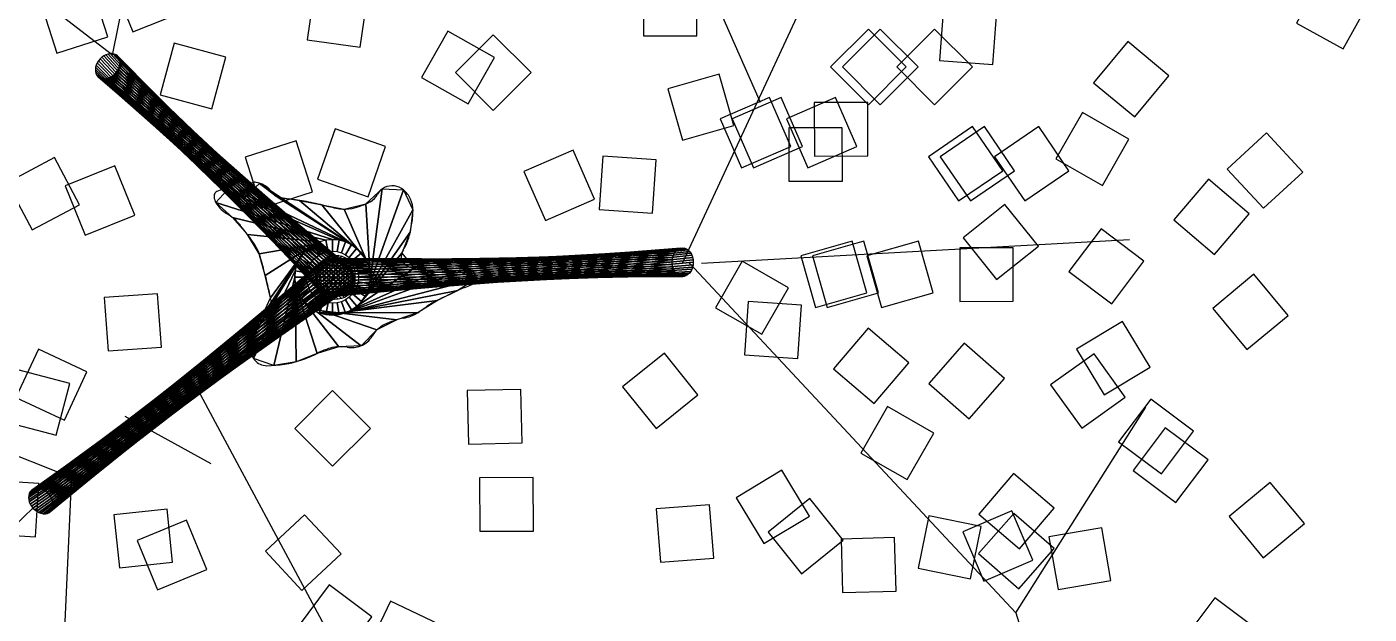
# Model space of a CAD drawing. Extents: x 41.89 to 46.57, y 11.47 to 19.19.
# Drawn here: x 45.384 to 46.353, y 17.285 to 17.71 of the extents above; entities that cross this region are included whole.
import ezdxf

# ---------------------------------------------------------------- set-up
doc = ezdxf.new("R2010")
doc.units = 0
doc.header["$LTSCALE"] = 3
doc.header["$MEASUREMENT"] = 0
doc.layers.get('0').update_dxf_attribs({"linetype": 'CONTINUOUS'})

msp = doc.modelspace()

# ---------------------------------------------------------------- linework, layer by layer
at = {"extrusion": (6.99446e-33, -1, -1.83772e-16)}
for p, q in [((45.4455, 17.68952, 0.97338), (45.53771, 18.15401, 1.2244)), ((45.4455, 17.68952, 0.96142), (45.17056, 17.90128, 1.16976)), ((45.87071, 17.53925, 0.74113), (46.1798, 17.55632, 0.95118))]:
    msp.add_line(p, q, dxfattribs=at)
for p, q in [((45.85705, 17.53925, 0.74455), (46.02952, 17.91152, 0.97167)), ((45.9134, 17.65537, 0.81115), (45.80411, 17.90298, 0.81115)), ((45.86217, 17.53925, 0.74455), (46.09783, 17.28651, 0.97167)), ((45.60602, 17.529, 0.44229), (45.40046, 17.35959, 0.68305)), ((45.41072, 17.38618, 0.67283), (45.19789, 17.47094, 0.81969)), ((45.50356, 17.45386, 0.54646), (45.62822, 17.22162, 0.58061)), ((46.09783, 17.28651, 0.97167), (46.19175, 17.43508, 1.05364)), ((45.41585, 17.38618, 0.67283), (45.40211, 17.09354, 0.82652)), ((45.10226, 17.08671, 1.03998), (45.38915, 17.36336, 0.68307)), ((46.09783, 17.28651, 0.97167), (46.14394, 17.13624, 1.02973))]:
    msp.add_line(p, q)
at = {"extrusion": (1, 0, 0)}
msp.add_line((45.51661, 17.3941, 0.69502), (45.45449, 17.42825, 1.12707), dxfattribs=at)
msp.add_circle((45.60431, 17.529, 0.09563), 0.02732)
at = {"extrusion": (0.668965, 4.71754e-17, 0.743294)}
msp.add_circle((17.53987, -33.58619, 31.23153), 0.01025, dxfattribs=at)
for centre, radius, start, end in [((45.54999, 17.59056), 0.00789, 135, 154.99014), ((45.54795, 17.59259), 0.00501, 109.83558, 135), ((45.54807, 17.59228), 0.00535, 78.69007, 109.83558), ((45.54454, 17.57467), 0.0233, 63.91443, 78.69007), ((45.52441, 17.58732), 0.00567, 165.15341, 194.03624), ((45.52231, 17.58787), 0.0035, 116.56505, 165.15341), ((45.52576, 17.58097), 0.01121, 90, 116.56505), ((45.52576, 17.58579), 0.0064, 38.50471, 90), ((45.5364, 17.59426), 0.00721, 218.50471, 266.82492), ((45.53696, 17.60425), 0.01722, 266.82492, 284.03624), ((45.54044, 17.59031), 0.00284, 284.03624, 327.23602), ((45.54557, 17.59262), 0.00301, 154.99014, 208.64781), ((45.54086, 17.59004), 0.00235, 327.23602, 28.64781), ((45.54878, 17.58332), 0.01367, 31.08445, 63.91443), ((45.56671, 17.59413), 0.00726, 211.08445, 256.70049), ((45.58168, 17.65749), 0.07236, 256.70049, 262.79206), ((45.62602, 17.59437), 0.01211, 297.61361, 333.72707), ((45.64629, 17.58437), 0.01049, 114.83287, 153.72707), ((45.64735, 17.58208), 0.01302, 82.87498, 114.83287), ((45.64736, 17.58213), 0.01296, 50.84368, 82.87498), ((45.64422, 17.57828), 0.01793, 23.96249, 50.84368), ((45.53196, 17.5892), 0.01345, 194.03624, 212.68261), ((45.53859, 17.59346), 0.02133, 212.68261, 239.71509), ((45.54631, 17.3778), 0.20955, 79.21343, 82.79206), ((45.53609, 17.32416), 0.26415, 76.2545, 79.21343), ((45.63828, 17.74192), 0.16592, 256.2545, 259.98822), ((45.61335, 17.60072), 0.02254, 259.98822, 282.99462), ((45.60597, 17.63271), 0.05537, 282.99462, 297.61361), ((45.64182, 17.57722), 0.02055, 358.88463, 23.96249), ((45.59312, 17.57817), 0.06927, 350.53768, 358.88463), ((45.5095, 17.54365), 0.03635, 39.08917, 59.71509), ((45.38552, 17.44293), 0.19608, 33.69007, 39.08917), ((45.58384, 17.57971), 0.07867, 342.70633, 350.53768), ((45.53005, 17.53929), 0.02238, 17.66071, 33.69007), ((45.66383, 17.54337), 0.01004, 146.6173, 174.3056), ((45.63093, 17.56505), 0.02935, 326.6173, 342.70633), ((45.42195, 17.50487), 0.13582, 15.25512, 17.66071), ((44.78881, 17.3322), 0.79209, 14.25904, 15.25512), ((45.66041, 17.54372), 0.0066, 174.3056, 198.43495), ((45.66041, 17.54372), 0.00661, 198.43495, 222.5541), ((45.66259, 17.54572), 0.00957, 222.5541, 249.44395), ((45.67728, 17.58489), 0.0514, 249.44395, 260.95958), ((45.68849, 17.65532), 0.12272, 260.95958, 265.23636), ((45.69413, 17.72307), 0.1907, 265.23636, 268.66686), ((45.69023, 17.55527), 0.02286, 268.66686, 288.58912), ((45.70152, 17.52169), 0.01257, 81.60641, 108.58912), ((45.70256, 17.52872), 0.00546, 9.46232, 81.60641), ((45.70257, 17.52872), 0.00545, 297.21706, 9.46232), ((45.20225, 17.43727), 0.36551, 12.52881, 14.25904), ((46.40284, 16.06577), 1.61706, 116.0338, 116.56505), ((45.72174, 17.46014), 0.06523, 109.82315, 116.0338), ((45.68401, 17.56483), 0.04604, 289.82315, 297.21706), ((45.55149, 17.51067), 0.00852, 309.13407, 8.47439), ((45.49405, 17.50211), 0.06659, 8.47439, 12.52881), ((45.69133, 17.48206), 0.03204, 118.50804, 126.83372), ((45.73374, 17.40398), 0.1209, 116.56505, 118.50804), ((45.57491, 17.48188), 0.02859, 129.13407, 160.48954), ((45.66533, 17.44765), 0.0527, 100.58873, 116.42366), ((45.65022, 17.52852), 0.02957, 280.58873, 301.7835), ((45.61998, 17.57732), 0.08698, 301.7835, 306.83372), ((45.64124, 17.45838), 0.09897, 160.48954, 165.96376), ((45.65135, 17.47579), 0.02128, 116.42366, 150.06836), ((45.56859, 17.47654), 0.02408, 165.96376, 177.07427), ((45.61909, 17.49436), 0.01594, 290.99704, 330.06836), ((45.55384, 17.4773), 0.00931, 177.07427, 201.80141), ((45.5609, 17.48012), 0.01691, 201.80141, 220.07927), ((45.55725, 17.54305), 0.07789, 288.61338, 297.92257), ((45.61459, 17.43486), 0.04455, 105.60318, 117.92257), ((45.61023, 17.45045), 0.02837, 80.75636, 105.60318), ((45.61789, 17.49749), 0.0193, 260.75636, 290.99704), ((45.55685, 17.47672), 0.01162, 220.07927, 270), ((45.55685, 17.54423), 0.07914, 270, 288.61338)]:
    msp.add_arc(centre, radius, start, end)
for points in [[(45.49602, 17.72073, 1.41054), (45.48156, 17.75657, 1.38322), (45.44573, 17.74211, 1.3559), (45.46018, 17.70628, 1.38322)], [(45.82881, 17.70346, 1.10999), (45.86745, 17.70353, 1.08267), (45.86738, 17.74217, 1.05534), (45.82874, 17.7421, 1.08267)], [(46.3005, 17.71278, 0.99387), (46.33434, 17.69412, 0.96655), (46.353, 17.72795, 0.93922), (46.31917, 17.74661, 0.96655)], [(45.44206, 17.70279, 0.93068), (45.43024, 17.73958, 0.90336), (45.39345, 17.72776, 0.87604), (45.40527, 17.69097, 0.90336)], [(45.62437, 17.69521, 1.43616), (45.62972, 17.73348, 1.40883), (45.59146, 17.73883, 1.38151), (45.5861, 17.70057, 1.40883)], [(46.04273, 17.68556, 0.74967), (46.08128, 17.68283, 0.72235), (46.08401, 17.72137, 0.69502), (46.04546, 17.7241, 0.72235)], [(45.70231, 17.65429, 1.47543), (45.72131, 17.68794, 1.44811), (45.68766, 17.70693, 1.42079), (45.66866, 17.67328, 1.44811)], [(45.72043, 17.6496, 1.43616), (45.74776, 17.67692, 1.40883), (45.72043, 17.70425, 1.38151), (45.69311, 17.67692, 1.40883)], [(45.96399, 17.68099, 1.4686), (45.99131, 17.65366, 1.44128), (46.01863, 17.68099, 1.41396), (45.99131, 17.70831, 1.44128)], [(45.97252, 17.68099, 0.63526), (45.99985, 17.65366, 0.60793), (46.02717, 17.68099, 0.58061), (45.99985, 17.70831, 0.60793)], [(46.0118, 17.68099, 1.21587), (46.03912, 17.65366, 1.18854), (46.06645, 17.68099, 1.16122), (46.03912, 17.70831, 1.18854)], [(45.51722, 17.65081, 1.42079), (45.52727, 17.68812, 1.39346), (45.48995, 17.69817, 1.36614), (45.47991, 17.66086, 1.39346)], [(46.154, 17.66957, 1.06559), (46.18372, 17.64487, 1.03827), (46.20842, 17.67458, 1.01095), (46.17871, 17.69929, 1.03827)], [(45.6036, 17.51337, 0.43204), (45.60134, 17.51412, 0.43204), (45.43434, 17.68395, 0.95667), (45.43363, 17.68239, 0.95717)], [(45.60134, 17.51412, 0.43204), (45.59925, 17.51526, 0.43204), (45.43527, 17.68543, 0.95636), (45.43434, 17.68395, 0.95667)], [(45.59925, 17.51526, 0.43204), (45.59739, 17.51674, 0.43204), (45.43641, 17.6868, 0.95625), (45.43527, 17.68543, 0.95636)], [(45.59739, 17.51674, 0.43204), (45.59581, 17.51852, 0.43204), (45.43772, 17.68802, 0.95636), (45.43641, 17.6868, 0.95625)], [(45.59581, 17.51852, 0.43204), (45.59456, 17.52055, 0.43204), (45.43916, 17.68903, 0.95667), (45.43772, 17.68802, 0.95636)], [(45.59456, 17.52055, 0.43204), (45.59369, 17.52277, 0.43204), (45.44068, 17.68982, 0.95717), (45.43916, 17.68903, 0.95667)], [(45.59369, 17.52277, 0.43204), (45.59322, 17.5251, 0.43204), (45.44224, 17.69036, 0.95786), (45.44068, 17.68982, 0.95717)], [(45.59322, 17.5251, 0.43204), (45.59315, 17.52748, 0.43204), (45.44379, 17.69063, 0.9587), (45.44224, 17.69036, 0.95786)], [(45.59315, 17.52748, 0.43204), (45.59351, 17.52984, 0.43204), (45.44528, 17.69062, 0.95968), (45.44379, 17.69063, 0.9587)], [(45.59351, 17.52984, 0.43204), (45.59426, 17.5321, 0.43204), (45.44668, 17.69034, 0.96076), (45.44528, 17.69062, 0.95968)], [(45.59426, 17.5321, 0.43204), (45.5954, 17.53419, 0.43204), (45.44792, 17.68979, 0.96192), (45.44668, 17.69034, 0.96076)], [(45.5954, 17.53419, 0.43204), (45.59688, 17.53605, 0.43204), (45.44899, 17.689, 0.96311), (45.44792, 17.68979, 0.96192)], [(45.59688, 17.53605, 0.43204), (45.59866, 17.53763, 0.43204), (45.44984, 17.68797, 0.9643), (45.44899, 17.689, 0.96311)], [(45.59866, 17.53763, 0.43204), (45.60069, 17.53888, 0.43204), (45.45046, 17.68675, 0.96545), (45.44984, 17.68797, 0.9643)], [(45.60069, 17.53888, 0.43204), (45.60291, 17.53975, 0.43204), (45.45081, 17.68538, 0.96653), (45.45046, 17.68675, 0.96545)], [(45.60524, 17.54022, 0.43204), (45.60762, 17.54029, 0.43204), (45.4507, 17.68232, 0.96836), (45.45089, 17.68389, 0.96751)], [(45.60291, 17.53975, 0.43204), (45.60524, 17.54022, 0.43204), (45.45089, 17.68389, 0.96751), (45.45081, 17.68538, 0.96653)], [(45.60834, 17.51308, 0.43204), (45.60596, 17.51302, 0.43204), (45.43317, 17.6808, 0.95786), (45.43299, 17.67924, 0.9587)], [(45.61067, 17.51355, 0.43204), (45.60834, 17.51308, 0.43204), (45.43299, 17.67924, 0.9587), (45.43307, 17.67775, 0.95968)], [(45.61289, 17.51443, 0.43204), (45.61067, 17.51355, 0.43204), (45.43307, 17.67775, 0.95968), (45.43342, 17.67637, 0.96076)], [(45.60596, 17.51302, 0.43204), (45.6036, 17.51337, 0.43204), (45.43363, 17.68239, 0.95717), (45.43317, 17.6808, 0.95786)], [(45.61492, 17.51567, 0.43204), (45.61289, 17.51443, 0.43204), (45.43342, 17.67637, 0.96076), (45.43403, 17.67515, 0.96192)], [(45.6167, 17.51725, 0.43204), (45.61492, 17.51567, 0.43204), (45.43403, 17.67515, 0.96192), (45.43489, 17.67413, 0.96311)], [(45.61818, 17.51911, 0.43204), (45.6167, 17.51725, 0.43204), (45.43489, 17.67413, 0.96311), (45.43595, 17.67333, 0.9643)], [(45.61902, 17.53275, 0.43204), (45.61989, 17.53053, 0.43204), (45.4432, 17.67331, 0.96904), (45.44472, 17.67409, 0.96955)], [(45.61777, 17.53478, 0.43204), (45.61902, 17.53275, 0.43204), (45.44472, 17.67409, 0.96955), (45.44616, 17.67511, 0.96986)], [(45.61619, 17.53656, 0.43204), (45.61777, 17.53478, 0.43204), (45.44616, 17.67511, 0.96986), (45.44746, 17.67632, 0.96996)], [(45.61433, 17.53804, 0.43204), (45.61619, 17.53656, 0.43204), (45.44746, 17.67632, 0.96996), (45.4486, 17.67769, 0.96986)], [(45.61224, 17.53918, 0.43204), (45.61433, 17.53804, 0.43204), (45.4486, 17.67769, 0.96986), (45.44954, 17.67918, 0.96955)], [(45.60998, 17.53994, 0.43204), (45.61224, 17.53918, 0.43204), (45.44954, 17.67918, 0.96955), (45.45025, 17.68074, 0.96904)], [(45.60762, 17.54029, 0.43204), (45.60998, 17.53994, 0.43204), (45.45025, 17.68074, 0.96904), (45.4507, 17.68232, 0.96836)], [(45.85705, 17.62805, 1.40059), (45.8942, 17.63866, 1.37327), (45.88359, 17.67582, 1.34595), (45.84643, 17.6652, 1.37327)], [(45.61932, 17.52121, 0.43204), (45.61818, 17.51911, 0.43204), (45.43595, 17.67333, 0.9643), (45.4372, 17.67278, 0.96545)], [(45.62007, 17.52346, 0.43204), (45.61932, 17.52121, 0.43204), (45.4372, 17.67278, 0.96545), (45.43859, 17.6725, 0.96653)], [(45.62043, 17.52582, 0.43204), (45.62007, 17.52346, 0.43204), (45.43859, 17.6725, 0.96653), (45.44009, 17.6725, 0.96751)], [(45.62036, 17.5282, 0.43204), (45.62043, 17.52582, 0.43204), (45.44009, 17.6725, 0.96751), (45.44164, 17.67277, 0.96836)], [(45.61989, 17.53053, 0.43204), (45.62036, 17.5282, 0.43204), (45.44164, 17.67277, 0.96836), (45.4432, 17.67331, 0.96904)], [(45.88437, 17.64342, 1.50788), (45.89979, 17.60799, 1.48056), (45.93522, 17.62341, 1.45323), (45.9198, 17.65884, 1.48056)], [(45.89291, 17.64342, 0.67453), (45.90833, 17.60799, 0.64721), (45.94376, 17.62341, 0.61989), (45.92834, 17.65884, 0.64721)], [(45.93219, 17.64342, 1.25514), (45.94761, 17.60799, 1.22782), (45.98304, 17.62341, 1.2005), (45.96762, 17.65884, 1.22782)], [(45.95232, 17.61664, 1.09974), (45.99096, 17.61672, 1.07242), (45.99089, 17.65536, 1.0451), (45.95225, 17.65528, 1.07242)], [(46.12678, 17.61458, 0.72406), (46.16031, 17.59536, 0.69673), (46.17952, 17.62889, 0.66941), (46.146, 17.6481, 0.69673)], [(45.62993, 17.58706, 1.46177), (45.64265, 17.62355, 1.43445), (45.60617, 17.63627, 1.40713), (45.59344, 17.59979, 1.43445)], [(45.93387, 17.59841, 1.07413), (45.97251, 17.59848, 1.04681), (45.97243, 17.63712, 1.01948), (45.93379, 17.63705, 1.04681)], [(46.03465, 17.61609, 1.43616), (46.05647, 17.5842, 1.40883), (46.08836, 17.60602, 1.38151), (46.06654, 17.63791, 1.40883)], [(46.04319, 17.61609, 0.60281), (46.06501, 17.5842, 0.57549), (46.0969, 17.60602, 0.54816), (46.07508, 17.63791, 0.57549)], [(46.08246, 17.61609, 1.18342), (46.10428, 17.5842, 1.1561), (46.13617, 17.60602, 1.12877), (46.11435, 17.63791, 1.1561)], [(45.58979, 17.59078, 1.46177), (45.57797, 17.62757, 1.43445), (45.54118, 17.61575, 1.40713), (45.553, 17.57896, 1.43445)], [(46.25042, 17.60724, 0.99075), (46.27661, 17.57883, 0.96343), (46.30502, 17.60503, 0.93611), (46.27882, 17.63343, 0.96343)], [(45.42159, 17.58133, 1.55057), (45.40348, 17.61546, 1.52325), (45.36935, 17.59735, 1.49593), (45.38746, 17.56322, 1.52325)], [(45.758, 17.56999, 1.47543), (45.79343, 17.58541, 1.44811), (45.77801, 17.62084, 1.42079), (45.74258, 17.60542, 1.44811)], [(45.7968, 17.578, 1.15097), (45.83534, 17.57526, 1.12365), (45.83807, 17.61381, 1.09633), (45.79953, 17.61654, 1.12365)], [(45.46142, 17.57378, 1.42079), (45.44697, 17.60962, 1.39346), (45.41113, 17.59516, 1.36614), (45.42559, 17.55933, 1.39346)], [(45.61797, 17.55266, 0.09563), (45.61366, 17.55468, 0.09563), (45.54247, 17.58831), (45.55162, 17.59687)], [(45.62188, 17.54993, 0.09563), (45.61797, 17.55266, 0.09563), (45.55162, 17.59687), (45.56441, 17.58724)], [(46.21197, 17.57045, 0.69161), (46.24138, 17.54538, 0.66429), (46.26644, 17.57479, 0.63696), (46.23703, 17.59986, 0.66429)], [(45.60906, 17.55591, 0.09563), (45.60431, 17.55632, 0.09563), (45.52004, 17.58296), (45.52788, 17.59182)], [(45.61366, 17.55468, 0.09563), (45.60906, 17.55591, 0.09563), (45.52788, 17.59182), (45.54247, 17.58831)], [(45.62524, 17.54656, 0.09563), (45.62188, 17.54993, 0.09563), (45.56441, 17.58724), (45.58056, 17.58453)], [(45.63164, 17.529, 0.09563), (45.63122, 17.53375, 0.09563), (45.62847, 17.58212), (45.64026, 17.59296)], [(45.62999, 17.51966, 0.09563), (45.63122, 17.52426, 0.09563), (45.65554, 17.59219), (45.66237, 17.57784)], [(45.63122, 17.52426, 0.09563), (45.63164, 17.529, 0.09563), (45.64026, 17.59296), (45.65554, 17.59219)], [(45.60431, 17.55632, 0.09563), (45.59957, 17.55591, 0.09563), (45.53208, 17.57214), (45.52004, 17.58296)], [(45.62797, 17.54266, 0.09563), (45.62524, 17.54656, 0.09563), (45.58056, 17.58453), (45.59662, 17.58129)], [(45.62999, 17.53835, 0.09563), (45.62797, 17.54266, 0.09563), (45.59662, 17.58129), (45.61269, 17.57819)], [(45.63122, 17.53375, 0.09563), (45.62999, 17.53835, 0.09563), (45.61269, 17.57819), (45.62847, 17.58212)], [(45.62797, 17.51534, 0.09563), (45.62999, 17.51966, 0.09563), (45.66237, 17.57784), (45.6604, 17.56161)], [(46.05978, 17.55748, 0.76333), (46.08394, 17.52732, 0.73601), (46.1141, 17.55148, 0.70869), (46.08994, 17.58164, 0.73601)], [(45.59957, 17.55591, 0.09563), (45.59497, 17.55468, 0.09563), (45.5429, 17.5599), (45.53208, 17.57214)], [(45.59497, 17.55468, 0.09563), (45.59065, 17.55266, 0.09563), (45.5514, 17.54598), (45.5429, 17.5599)], [(45.62524, 17.51144, 0.09563), (45.62797, 17.51534, 0.09563), (45.6604, 17.56161), (45.65429, 17.5465)], [(46.13621, 17.53305, 1.25514), (46.1671, 17.50983, 1.22782), (46.19032, 17.54072, 1.2005), (46.15943, 17.56394, 1.22782)], [(45.59065, 17.55266, 0.09563), (45.58675, 17.54993, 0.09563), (45.55576, 17.53019), (45.5514, 17.54598)], [(45.58675, 17.54993, 0.09563), (45.58338, 17.54656, 0.09563), (45.55953, 17.51424), (45.55576, 17.53019)], [(45.58675, 17.54993, 0.09563), (45.58338, 17.54656, 0.09563), (45.58992, 17.54108, 0.44741), (45.59224, 17.54339, 0.44741)], [(45.59065, 17.55266, 0.09563), (45.58675, 17.54993, 0.09563), (45.59224, 17.54339, 0.44741), (45.59492, 17.54527, 0.44741)], [(45.59497, 17.55468, 0.09563), (45.59065, 17.55266, 0.09563), (45.59492, 17.54527, 0.44741), (45.59789, 17.54665, 0.44741)], [(45.59957, 17.55591, 0.09563), (45.59497, 17.55468, 0.09563), (45.59789, 17.54665, 0.44741), (45.60105, 17.5475, 0.44741)], [(45.60431, 17.55632, 0.09563), (45.59957, 17.55591, 0.09563), (45.60105, 17.5475, 0.44741), (45.60431, 17.54779, 0.44741)], [(45.60906, 17.55591, 0.09563), (45.60431, 17.55632, 0.09563), (45.60431, 17.54779, 0.44741), (45.60757, 17.5475, 0.44741)], [(45.61366, 17.55468, 0.09563), (45.60906, 17.55591, 0.09563), (45.60757, 17.5475, 0.44741), (45.61074, 17.54665, 0.44741)], [(45.61797, 17.55266, 0.09563), (45.61366, 17.55468, 0.09563), (45.61074, 17.54665, 0.44741), (45.6137, 17.54527, 0.44741)], [(45.62188, 17.54993, 0.09563), (45.61797, 17.55266, 0.09563), (45.6137, 17.54527, 0.44741), (45.61639, 17.54339, 0.44741)], [(45.61649, 17.53778, 0.44229), (45.6148, 17.53947, 0.44229), (45.85138, 17.54646, 0.75148), (45.85232, 17.54772, 0.75064)], [(45.6148, 17.51854, 0.44229), (45.61649, 17.52022, 0.44229), (45.86211, 17.54772, 0.74183), (45.86305, 17.54646, 0.74098)], [(45.62524, 17.54656, 0.09563), (45.62188, 17.54993, 0.09563), (45.61639, 17.54339, 0.44741), (45.6187, 17.54108, 0.44741)], [(45.61785, 17.53583, 0.44229), (45.61649, 17.53778, 0.44229), (45.85232, 17.54772, 0.75064), (45.8534, 17.54874, 0.74966)], [(45.61649, 17.52022, 0.44229), (45.61785, 17.52217, 0.44229), (45.86102, 17.54874, 0.7428), (45.86211, 17.54772, 0.74183)], [(45.61886, 17.53367, 0.44229), (45.61785, 17.53583, 0.44229), (45.8534, 17.54874, 0.74966), (45.85461, 17.5495, 0.74858)], [(45.61785, 17.52217, 0.44229), (45.61886, 17.52433, 0.44229), (45.85982, 17.5495, 0.74389), (45.86102, 17.54874, 0.7428)], [(45.61947, 17.53137, 0.44229), (45.61886, 17.53367, 0.44229), (45.85461, 17.5495, 0.74858), (45.85589, 17.54996, 0.74742)], [(45.61886, 17.52433, 0.44229), (45.61947, 17.52663, 0.44229), (45.85853, 17.54996, 0.74504), (45.85982, 17.5495, 0.74389)], [(45.61968, 17.529, 0.44229), (45.61947, 17.53137, 0.44229), (45.85589, 17.54996, 0.74742), (45.85721, 17.55012, 0.74623)], [(45.61947, 17.52663, 0.44229), (45.61968, 17.529, 0.44229), (45.85721, 17.55012, 0.74623), (45.85853, 17.54996, 0.74504)], [(45.94243, 17.54437, 1.43304), (45.95305, 17.50722, 1.40572), (45.9902, 17.51783, 1.37839), (45.97959, 17.55499, 1.40572)], [(45.95097, 17.54437, 0.59969), (45.96159, 17.50722, 0.57237), (45.99874, 17.51783, 0.54505), (45.98812, 17.55499, 0.57237)], [(45.99025, 17.54437, 1.1803), (46.00086, 17.50722, 1.15298), (46.03802, 17.51783, 1.12566), (46.0274, 17.55499, 1.15298)], [(46.05737, 17.51159, 1.06388), (46.09601, 17.51166, 1.03656), (46.09594, 17.5503, 1.00924), (46.0573, 17.55023, 1.03656)], [(45.5948, 17.53771, 0.43204), (45.5961, 17.53971, 0.43204), (45.39801, 17.37354, 0.6898), (45.3966, 17.3746, 0.68949)], [(45.5961, 17.53971, 0.43204), (45.59772, 17.54145, 0.43204), (45.39928, 17.3723, 0.6899), (45.39801, 17.37354, 0.6898)], [(45.61845, 17.53851, 0.43204), (45.61953, 17.53639, 0.43204), (45.39811, 17.3583, 0.6807), (45.39938, 17.35882, 0.68186)], [(45.59772, 17.54145, 0.43204), (45.59963, 17.54288, 0.43204), (45.40038, 17.3709, 0.6898), (45.39928, 17.3723, 0.6899)], [(45.61702, 17.54041, 0.43204), (45.61845, 17.53851, 0.43204), (45.39938, 17.35882, 0.68186), (45.40046, 17.35959, 0.68305)], [(45.59963, 17.54288, 0.43204), (45.60175, 17.54396, 0.43204), (45.40128, 17.36938, 0.68949), (45.40038, 17.3709, 0.6898)], [(45.61528, 17.54204, 0.43204), (45.61702, 17.54041, 0.43204), (45.40046, 17.35959, 0.68305), (45.40134, 17.36059, 0.68424)], [(45.60175, 17.54396, 0.43204), (45.60403, 17.54465, 0.43204), (45.40195, 17.3678, 0.68898), (45.40128, 17.36938, 0.68949)], [(45.61328, 17.54334, 0.43204), (45.61528, 17.54204, 0.43204), (45.40134, 17.36059, 0.68424), (45.40199, 17.36179, 0.68539)], [(45.60403, 17.54465, 0.43204), (45.60639, 17.54494, 0.43204), (45.40236, 17.36621, 0.6883), (45.40195, 17.3678, 0.68898)], [(45.61109, 17.54427, 0.43204), (45.61328, 17.54334, 0.43204), (45.40199, 17.36179, 0.68539), (45.40238, 17.36315, 0.68647)], [(45.60639, 17.54494, 0.43204), (45.60877, 17.54481, 0.43204), (45.4025, 17.36464, 0.68745), (45.40236, 17.36621, 0.6883)], [(45.60877, 17.54481, 0.43204), (45.61109, 17.54427, 0.43204), (45.40238, 17.36315, 0.68647), (45.4025, 17.36464, 0.68745)], [(45.58065, 17.54266, 0.09563), (45.57864, 17.53835, 0.09563), (45.54614, 17.48576), (45.55314, 17.50042)], [(45.57864, 17.53835, 0.09563), (45.5774, 17.53375, 0.09563), (45.54722, 17.47017), (45.54614, 17.48576)], [(45.58338, 17.54656, 0.09563), (45.58065, 17.54266, 0.09563), (45.55314, 17.50042), (45.55953, 17.51424)], [(45.57864, 17.53835, 0.09563), (45.5774, 17.53375, 0.09563), (45.58581, 17.53226, 0.44741), (45.58666, 17.53543, 0.44741)], [(45.58065, 17.54266, 0.09563), (45.57864, 17.53835, 0.09563), (45.58666, 17.53543, 0.44741), (45.58804, 17.53839, 0.44741)], [(45.58338, 17.54656, 0.09563), (45.58065, 17.54266, 0.09563), (45.58804, 17.53839, 0.44741), (45.58992, 17.54108, 0.44741)], [(45.59724, 17.53947, 0.44229), (45.59555, 17.53778, 0.44229), (45.85232, 17.53202, 0.75064), (45.85138, 17.53328, 0.75148)], [(45.59919, 17.54083, 0.44229), (45.59724, 17.53947, 0.44229), (45.85138, 17.53328, 0.75148), (45.85062, 17.53475, 0.75217)], [(45.60135, 17.54184, 0.44229), (45.59919, 17.54083, 0.44229), (45.85062, 17.53475, 0.75217), (45.85006, 17.53637, 0.75267)], [(45.60365, 17.54246, 0.44229), (45.60135, 17.54184, 0.44229), (45.85006, 17.53637, 0.75267), (45.84971, 17.53809, 0.75298)], [(45.60135, 17.51616, 0.44229), (45.60365, 17.51555, 0.44229), (45.86471, 17.53809, 0.73948), (45.86437, 17.53637, 0.73979)], [(45.60602, 17.54266, 0.44229), (45.60365, 17.54246, 0.44229), (45.84971, 17.53809, 0.75298), (45.8496, 17.53987, 0.75309)], [(45.60365, 17.51555, 0.44229), (45.60602, 17.51534, 0.44229), (45.86483, 17.53987, 0.73938), (45.86471, 17.53809, 0.73948)], [(45.60839, 17.54246, 0.44229), (45.60602, 17.54266, 0.44229), (45.8496, 17.53987, 0.75309), (45.84971, 17.54165, 0.75298)], [(45.60602, 17.51534, 0.44229), (45.60839, 17.51555, 0.44229), (45.86471, 17.54165, 0.73948), (45.86483, 17.53987, 0.73938)], [(45.61069, 17.54184, 0.44229), (45.60839, 17.54246, 0.44229), (45.84971, 17.54165, 0.75298), (45.85006, 17.54337, 0.75267)], [(45.60839, 17.51555, 0.44229), (45.61069, 17.51616, 0.44229), (45.86437, 17.54337, 0.73979), (45.86471, 17.54165, 0.73948)], [(45.61285, 17.54083, 0.44229), (45.61069, 17.54184, 0.44229), (45.85006, 17.54337, 0.75267), (45.85062, 17.54499, 0.75217)], [(45.61069, 17.51616, 0.44229), (45.61285, 17.51717, 0.44229), (45.86381, 17.54499, 0.7403), (45.86437, 17.54337, 0.73979)], [(45.6148, 17.53947, 0.44229), (45.61285, 17.54083, 0.44229), (45.85062, 17.54499, 0.75217), (45.85138, 17.54646, 0.75148)], [(45.61285, 17.51717, 0.44229), (45.6148, 17.51854, 0.44229), (45.86305, 17.54646, 0.74098), (45.86381, 17.54499, 0.7403)], [(45.62797, 17.54266, 0.09563), (45.62524, 17.54656, 0.09563), (45.6187, 17.54108, 0.44741), (45.62058, 17.53839, 0.44741)], [(45.62999, 17.53835, 0.09563), (45.62797, 17.54266, 0.09563), (45.62058, 17.53839, 0.44741), (45.62196, 17.53543, 0.44741)], [(45.62188, 17.50807, 0.09563), (45.62524, 17.51144, 0.09563), (45.65429, 17.5465), (45.66317, 17.53546)], [(45.63122, 17.53375, 0.09563), (45.62999, 17.53835, 0.09563), (45.62196, 17.53543, 0.44741), (45.62281, 17.53226, 0.44741)], [(45.88085, 17.50702, 1.12536), (45.91437, 17.4878, 1.09804), (45.93359, 17.52132, 1.07071), (45.90006, 17.54054, 1.09804)], [(45.59418, 17.52618, 0.43204), (45.59349, 17.52846, 0.43204), (45.39052, 17.37635, 0.68647), (45.38912, 17.37611, 0.68539)], [(45.59349, 17.52846, 0.43204), (45.5932, 17.53082, 0.43204), (45.39201, 17.37632, 0.68745), (45.39052, 17.37635, 0.68647)], [(45.5932, 17.53082, 0.43204), (45.59333, 17.5332, 0.43204), (45.39355, 17.37601, 0.6883), (45.39201, 17.37632, 0.68745)], [(45.62038, 17.52937, 0.43204), (45.61984, 17.52705, 0.43204), (45.39213, 17.35899, 0.67711), (45.39368, 17.35841, 0.6778)], [(45.59333, 17.5332, 0.43204), (45.59386, 17.53552, 0.43204), (45.3951, 17.37543, 0.68898), (45.39355, 17.37601, 0.6883)], [(45.62051, 17.53175, 0.43204), (45.62038, 17.52937, 0.43204), (45.39368, 17.35841, 0.6778), (45.39522, 17.3581, 0.67864)], [(45.59386, 17.53552, 0.43204), (45.5948, 17.53771, 0.43204), (45.3966, 17.3746, 0.68949), (45.3951, 17.37543, 0.68898)], [(45.62022, 17.53411, 0.43204), (45.62051, 17.53175, 0.43204), (45.39522, 17.3581, 0.67864), (45.39671, 17.35806, 0.67962)], [(45.61953, 17.53639, 0.43204), (45.62022, 17.53411, 0.43204), (45.39671, 17.35806, 0.67962), (45.39811, 17.3583, 0.6807)], [(45.5774, 17.53375, 0.09563), (45.57699, 17.529, 0.09563), (45.56192, 17.46526), (45.54722, 17.47017)], [(45.57699, 17.529, 0.09563), (45.5774, 17.52426, 0.09563), (45.57805, 17.46798), (45.56192, 17.46526)], [(45.5774, 17.53375, 0.09563), (45.57699, 17.529, 0.09563), (45.58553, 17.529, 0.44741), (45.58581, 17.53226, 0.44741)], [(45.57699, 17.529, 0.09563), (45.5774, 17.52426, 0.09563), (45.58581, 17.52574, 0.44741), (45.58553, 17.529, 0.44741)], [(45.59257, 17.53137, 0.44229), (45.59236, 17.529, 0.44229), (45.85721, 17.52962, 0.74623), (45.85589, 17.52978, 0.74742)], [(45.59236, 17.529, 0.44229), (45.59257, 17.52663, 0.44229), (45.85853, 17.52978, 0.74504), (45.85721, 17.52962, 0.74623)], [(45.59318, 17.53367, 0.44229), (45.59257, 17.53137, 0.44229), (45.85589, 17.52978, 0.74742), (45.85461, 17.53024, 0.74858)], [(45.59257, 17.52663, 0.44229), (45.59318, 17.52433, 0.44229), (45.85982, 17.53024, 0.74389), (45.85853, 17.52978, 0.74504)], [(45.59419, 17.53583, 0.44229), (45.59318, 17.53367, 0.44229), (45.85461, 17.53024, 0.74858), (45.8534, 17.531, 0.74966)], [(45.59318, 17.52433, 0.44229), (45.59419, 17.52217, 0.44229), (45.86102, 17.531, 0.7428), (45.85982, 17.53024, 0.74389)], [(45.59555, 17.53778, 0.44229), (45.59419, 17.53583, 0.44229), (45.8534, 17.531, 0.74966), (45.85232, 17.53202, 0.75064)], [(45.59419, 17.52217, 0.44229), (45.59555, 17.52022, 0.44229), (45.86211, 17.53202, 0.74183), (45.86102, 17.531, 0.7428)], [(45.59555, 17.52022, 0.44229), (45.59724, 17.51854, 0.44229), (45.86305, 17.53328, 0.74098), (45.86211, 17.53202, 0.74183)], [(45.59724, 17.51854, 0.44229), (45.59919, 17.51717, 0.44229), (45.86381, 17.53475, 0.7403), (45.86305, 17.53328, 0.74098)], [(45.59919, 17.51717, 0.44229), (45.60135, 17.51616, 0.44229), (45.86437, 17.53637, 0.73979), (45.86381, 17.53475, 0.7403)], [(45.60906, 17.50209, 0.09563), (45.61366, 17.50333, 0.09563), (45.69566, 17.53306), (45.70797, 17.52797)], [(45.61366, 17.50333, 0.09563), (45.61797, 17.50534, 0.09563), (45.67934, 17.53294), (45.69566, 17.53306)], [(45.61797, 17.50534, 0.09563), (45.62188, 17.50807, 0.09563), (45.66317, 17.53546), (45.67934, 17.53294)], [(45.63164, 17.529, 0.09563), (45.63122, 17.53375, 0.09563), (45.62281, 17.53226, 0.44741), (45.6231, 17.529, 0.44741)], [(45.63122, 17.52426, 0.09563), (45.63164, 17.529, 0.09563), (45.6231, 17.529, 0.44741), (45.62281, 17.52574, 0.44741)], [(46.24007, 17.50654, 0.85213), (46.26474, 17.47679, 0.82481), (46.29448, 17.50146, 0.79749), (46.26982, 17.5312, 0.82481)], [(45.60262, 17.5183, 0.43204), (45.60043, 17.51923, 0.43204), (45.38524, 17.37263, 0.6807), (45.38485, 17.37126, 0.67962)], [(45.60043, 17.51923, 0.43204), (45.59843, 17.52053, 0.43204), (45.38589, 17.37383, 0.68186), (45.38524, 17.37263, 0.6807)], [(45.61196, 17.51861, 0.43204), (45.60968, 17.51792, 0.43204), (45.38529, 17.36661, 0.67711), (45.38595, 17.36503, 0.67661)], [(45.59843, 17.52053, 0.43204), (45.59669, 17.52215, 0.43204), (45.38677, 17.37483, 0.68305), (45.38589, 17.37383, 0.68186)], [(45.61408, 17.51969, 0.43204), (45.61196, 17.51861, 0.43204), (45.38595, 17.36503, 0.67661), (45.38685, 17.36352, 0.6763)], [(45.59669, 17.52215, 0.43204), (45.59526, 17.52406, 0.43204), (45.38786, 17.3756, 0.68424), (45.38677, 17.37483, 0.68305)], [(45.61598, 17.52112, 0.43204), (45.61408, 17.51969, 0.43204), (45.38685, 17.36352, 0.6763), (45.38795, 17.36212, 0.67619)], [(45.59526, 17.52406, 0.43204), (45.59418, 17.52618, 0.43204), (45.38912, 17.37611, 0.68539), (45.38786, 17.3756, 0.68424)], [(45.61761, 17.52286, 0.43204), (45.61598, 17.52112, 0.43204), (45.38795, 17.36212, 0.67619), (45.38923, 17.36087, 0.6763)], [(45.61891, 17.52486, 0.43204), (45.61761, 17.52286, 0.43204), (45.38923, 17.36087, 0.6763), (45.39063, 17.35982, 0.67661)], [(45.61984, 17.52705, 0.43204), (45.61891, 17.52486, 0.43204), (45.39063, 17.35982, 0.67661), (45.39213, 17.35899, 0.67711)], [(45.5774, 17.52426, 0.09563), (45.57864, 17.51966, 0.09563), (45.58666, 17.52258, 0.44741), (45.58581, 17.52574, 0.44741)], [(45.5774, 17.52426, 0.09563), (45.57864, 17.51966, 0.09563), (45.59326, 17.47398), (45.57805, 17.46798)], [(45.57864, 17.51966, 0.09563), (45.58065, 17.51534, 0.09563), (45.58804, 17.51961, 0.44741), (45.58666, 17.52258, 0.44741)], [(45.57864, 17.51966, 0.09563), (45.58065, 17.51534, 0.09563), (45.6088, 17.47878), (45.59326, 17.47398)], [(45.58065, 17.51534, 0.09563), (45.58338, 17.51144, 0.09563), (45.58992, 17.51693, 0.44741), (45.58804, 17.51961, 0.44741)], [(45.59957, 17.50209, 0.09563), (45.60431, 17.50168, 0.09563), (45.69478, 17.51954), (45.68007, 17.51231)], [(45.60431, 17.50168, 0.09563), (45.60906, 17.50209, 0.09563), (45.70797, 17.52797), (45.69478, 17.51954)], [(45.62524, 17.51144, 0.09563), (45.62797, 17.51534, 0.09563), (45.62058, 17.51961, 0.44741), (45.6187, 17.51693, 0.44741)], [(45.62797, 17.51534, 0.09563), (45.62999, 17.51966, 0.09563), (45.62196, 17.52258, 0.44741), (45.62058, 17.51961, 0.44741)], [(45.62999, 17.51966, 0.09563), (45.63122, 17.52426, 0.09563), (45.62281, 17.52574, 0.44741), (45.62196, 17.52258, 0.44741)], [(45.60494, 17.51776, 0.43204), (45.60262, 17.5183, 0.43204), (45.38485, 17.37126, 0.67962), (45.38473, 17.36977, 0.67864)], [(45.60732, 17.51763, 0.43204), (45.60494, 17.51776, 0.43204), (45.38473, 17.36977, 0.67864), (45.38487, 17.36821, 0.6778)], [(45.60968, 17.51792, 0.43204), (45.60732, 17.51763, 0.43204), (45.38487, 17.36821, 0.6778), (45.38529, 17.36661, 0.67711)], [(45.47794, 17.51705, 1.5883), (45.4394, 17.51426, 1.56098), (45.4422, 17.47572, 1.53365), (45.48074, 17.47851, 1.56098)], [(45.58065, 17.51534, 0.09563), (45.58338, 17.51144, 0.09563), (45.62498, 17.47955), (45.6088, 17.47878)], [(45.58338, 17.51144, 0.09563), (45.58675, 17.50807, 0.09563), (45.59224, 17.51461, 0.44741), (45.58992, 17.51693, 0.44741)], [(45.58338, 17.51144, 0.09563), (45.58675, 17.50807, 0.09563), (45.63638, 17.49091), (45.62498, 17.47955)], [(45.58675, 17.50807, 0.09563), (45.59065, 17.50534, 0.09563), (45.59492, 17.51273, 0.44741), (45.59224, 17.51461, 0.44741)], [(45.59065, 17.50534, 0.09563), (45.59497, 17.50333, 0.09563), (45.59789, 17.51135, 0.44741), (45.59492, 17.51273, 0.44741)], [(45.59497, 17.50333, 0.09563), (45.59957, 17.50209, 0.09563), (45.68007, 17.51231), (45.6662, 17.50364)], [(45.59497, 17.50333, 0.09563), (45.59957, 17.50209, 0.09563), (45.60105, 17.5105, 0.44741), (45.59789, 17.51135, 0.44741)], [(45.59957, 17.50209, 0.09563), (45.60431, 17.50168, 0.09563), (45.60431, 17.51022, 0.44741), (45.60105, 17.5105, 0.44741)], [(45.60431, 17.50168, 0.09563), (45.60906, 17.50209, 0.09563), (45.60757, 17.5105, 0.44741), (45.60431, 17.51022, 0.44741)], [(45.60906, 17.50209, 0.09563), (45.61366, 17.50333, 0.09563), (45.61074, 17.51135, 0.44741), (45.60757, 17.5105, 0.44741)], [(45.61366, 17.50333, 0.09563), (45.61797, 17.50534, 0.09563), (45.6137, 17.51273, 0.44741), (45.61074, 17.51135, 0.44741)], [(45.61797, 17.50534, 0.09563), (45.62188, 17.50807, 0.09563), (45.61639, 17.51461, 0.44741), (45.6137, 17.51273, 0.44741)], [(45.62188, 17.50807, 0.09563), (45.62524, 17.51144, 0.09563), (45.6187, 17.51693, 0.44741), (45.61639, 17.51461, 0.44741)], [(45.90185, 17.47294, 1.11511), (45.94039, 17.47021, 1.08779), (45.94312, 17.50875, 1.06047), (45.90458, 17.51149, 1.08779)], [(45.58675, 17.50807, 0.09563), (45.59065, 17.50534, 0.09563), (45.65081, 17.49831), (45.63638, 17.49091)], [(45.59065, 17.50534, 0.09563), (45.59497, 17.50333, 0.09563), (45.6662, 17.50364), (45.65081, 17.49831)], [(45.96603, 17.46289, 1.09291), (45.99544, 17.43782, 1.06559), (46.0205, 17.46723, 1.03827), (45.9911, 17.4923, 1.06559)], [(46.14175, 17.47709, 0.68849), (46.16172, 17.44401, 0.66117), (46.1948, 17.46398, 0.63385), (46.17483, 17.49706, 0.66117)], [(46.03509, 17.45218, 1.29613), (46.06421, 17.42678, 1.2688), (46.08961, 17.4559, 1.24148), (46.06048, 17.4813, 1.2688)], [(45.42694, 17.46072, 1.55057), (45.39192, 17.47706, 1.52325), (45.37558, 17.44204, 1.49593), (45.4106, 17.4257, 1.52325)], [(45.81384, 17.44992, 1.16464), (45.838, 17.41976, 1.13731), (45.86816, 17.44392, 1.10999), (45.844, 17.47408, 1.13731)], [(46.12295, 17.45132, 0.89312), (46.14539, 17.41987, 0.86579), (46.17685, 17.44231, 0.83847), (46.15441, 17.47376, 0.86579)], [(45.41445, 17.45232, 1.53691), (45.37709, 17.46219, 1.50959), (45.36722, 17.42483, 1.48226), (45.40458, 17.41496, 1.50959)], [(45.60431, 17.44703, 1.5883), (45.57699, 17.41971, 1.56098), (45.60431, 17.39239, 1.53365), (45.63164, 17.41971, 1.56098)], [(45.70165, 17.44703, 1.5883), (45.70259, 17.4084, 1.56098), (45.74121, 17.40934, 1.53365), (45.74028, 17.44797, 1.56098)], [(46.17208, 17.41009, 0.93239), (46.20296, 17.38688, 0.90507), (46.22618, 17.41777, 0.87775), (46.19529, 17.44098, 0.90507)], [(45.9859, 17.40196, 1.0895), (46.01942, 17.38275, 1.06218), (46.03864, 17.41627, 1.03485), (46.00512, 17.43549, 1.06218)], [(46.18251, 17.38936, 1.2449), (46.2134, 17.36614, 1.21757), (46.23662, 17.39703, 1.19025), (46.20573, 17.42024, 1.21757)], [(45.71053, 17.384, 1.402), (45.71073, 17.34536, 1.37468), (45.74937, 17.34556, 1.34736), (45.74916, 17.3842, 1.37468)], [(45.89581, 17.36953, 1.0898), (45.91578, 17.33645, 1.06247), (45.94886, 17.35642, 1.03515), (45.92889, 17.3895, 1.06247)], [(46.07108, 17.35783, 1.05705), (46.10049, 17.33277, 1.02973), (46.12556, 17.36218, 1.00241), (46.09615, 17.38724, 1.02973)], [(45.39215, 17.37985, 1.51129), (45.35358, 17.38223, 1.48397), (45.3512, 17.34367, 1.45665), (45.38977, 17.34128, 1.48397)], [(46.25179, 17.35603, 0.84189), (46.27646, 17.32628, 0.81456), (46.3062, 17.35095, 0.78724), (46.28154, 17.38069, 0.81456)], [(45.83806, 17.3616, 1.36102), (45.84106, 17.32307, 1.3337), (45.87959, 17.32608, 1.30637), (45.87658, 17.3646, 1.3337)], [(45.9189, 17.34486, 1.12877), (45.94306, 17.31471, 1.10145), (45.97321, 17.33887, 1.07413), (45.94905, 17.36902, 1.10145)], [(45.48476, 17.3614, 1.31491), (45.44633, 17.35735, 1.28759), (45.45038, 17.31893, 1.26027), (45.48881, 17.32298, 1.28759)], [(45.58411, 17.35729, 1.41566), (45.55587, 17.33091, 1.38834), (45.58225, 17.30267, 1.36102), (45.61049, 17.32905, 1.38834)], [(46.03506, 17.35661, 0.90678), (46.02719, 17.31878, 0.87945), (46.06503, 17.31092, 0.85213), (46.07289, 17.34875, 0.87945)], [(46.05943, 17.34489, 1.27051), (46.07462, 17.30936, 1.24319), (46.11015, 17.32455, 1.21587), (46.09496, 17.36008, 1.24319)], [(46.07095, 17.32922, 0.97338), (46.10007, 17.30383, 0.94605), (46.12547, 17.33295, 0.91873), (46.09634, 17.35835, 0.94605)], [(45.49894, 17.35343, 1.53691), (45.46318, 17.33881, 1.50959), (45.47779, 17.30304, 1.48226), (45.51356, 17.31766, 1.50959)], [(46.12175, 17.34132, 0.8675), (46.12829, 17.30324, 0.84018), (46.16637, 17.30977, 0.81285), (46.15984, 17.34785, 0.84018)], [(45.97155, 17.33967, 1.30979), (45.97267, 17.30104, 1.28247), (46.0113, 17.30217, 1.25514), (46.01018, 17.34079, 1.28247)], [(45.60176, 17.30659, 1.30125), (45.57865, 17.27562, 1.27393), (45.60962, 17.25251, 1.2466), (45.63273, 17.28348, 1.27393)], [(46.21837, 17.2664, 0.92215), (46.24926, 17.24319, 0.89482), (46.27248, 17.27408, 0.8675), (46.24159, 17.29729, 0.89482)], [(45.64613, 17.29481, 1.37639), (45.62951, 17.25992, 1.34907), (45.6644, 17.24331, 1.32174), (45.68101, 17.27819, 1.34907)]]:
    msp.add_3dface(points)

doc.saveas('drawing.dxf')
